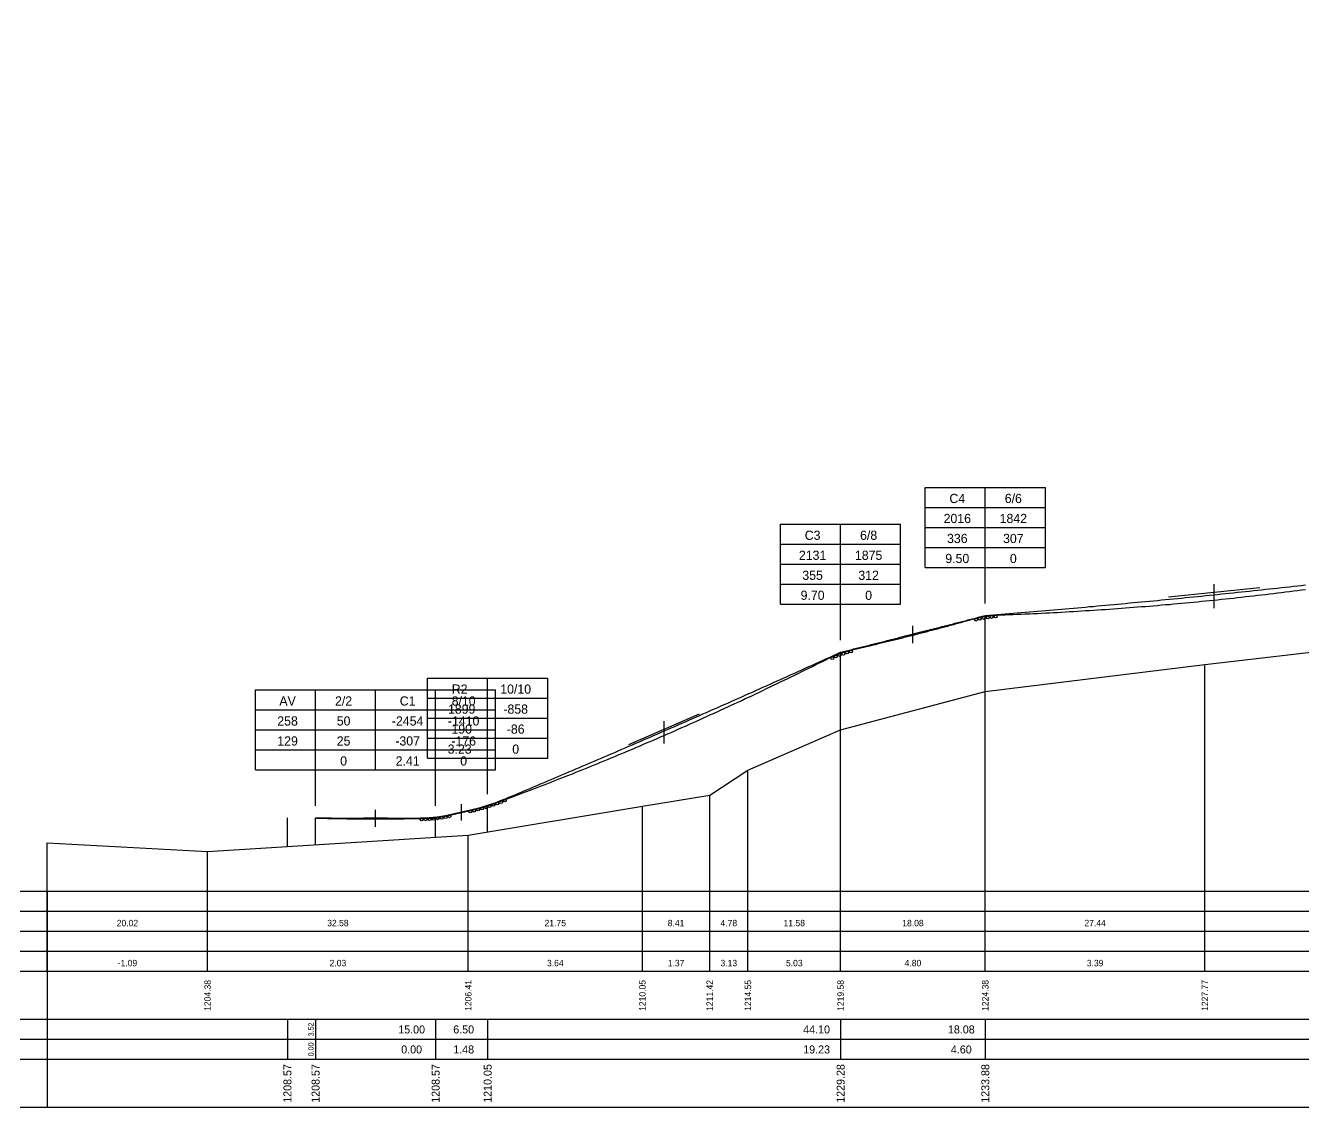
# Model space of a CAD drawing. Header units: millimetres. Extents: x -115 to 983, y 1172 to 1439.
# Drawn here: x -2.7 to 156.9, y 1172.4 to 1307.6 of the extents above; entities that cross this region are included whole.
import ezdxf
from ezdxf.enums import TextEntityAlignment as Align

# ---------------------------------------------------------------- set-up
doc = ezdxf.new("R2010")
doc.units = ezdxf.units.MM
doc.header["$LTSCALE"] = 5
for name, color, linetype in [('CAMPATA', 160, 'Continuous'), ('CATENARIA_MAX', 5, 'Continuous'), ('CATENARIA_MIN', 2, 'Continuous'), ('CORDE', 4, 'Continuous'), ('CURVATURA', 1, 'Continuous'), ('FINCHE_TERRENO', 3, 'Continuous'), ('N_rolle', 7, 'Continuous'), ('N_tower', 7, 'Continuous'), ('SOSTEGNI', 4, 'Continuous'), ('TABELLINE', 6, 'Continuous'), ('TERRENO', 1, 'Continuous'), ('TESTI', 7, 'Continuous')]:
    doc.layers.add(name, color=color, linetype=linetype)

msp = doc.modelspace()

# ---------------------------------------------------------------- linework, layer by layer
at = {"layer": 'CAMPATA'}
for p, q in [((30, 1183.38), (30, 1178.38)), ((33.52, 1183.38), (33.52, 1178.38)), ((48.52, 1183.38), (48.52, 1178.38)), ((55.02, 1183.38), (55.02, 1178.38)), ((99.12, 1183.38), (99.12, 1178.38)), ((117.2, 1183.38), (117.2, 1178.38))]:
    msp.add_line(p, q, dxfattribs=at)
at = {"layer": 'CATENARIA_MAX'}
for points in [[(117.2, 1233.88), (117.7, 1233.9), (118.2, 1233.91), (118.7, 1233.93), (119.2, 1233.95), (119.7, 1233.97), (120.2, 1233.99), (120.7, 1234.01), (121.2, 1234.03), (121.7, 1234.05), (122.2, 1234.07), (122.7, 1234.1), (123.2, 1234.12), (123.7, 1234.14), (124.2, 1234.17), (124.7, 1234.19), (125.2, 1234.22), (125.7, 1234.25), (126.2, 1234.27), (126.7, 1234.3), (127.2, 1234.33), (127.7, 1234.36), (128.2, 1234.39), (128.7, 1234.42), (129.2, 1234.45), (129.7, 1234.48), (130.2, 1234.51), (130.7, 1234.54), (131.2, 1234.58), (131.7, 1234.61), (132.2, 1234.64), (132.7, 1234.68), (133.2, 1234.71), (133.7, 1234.75), (134.2, 1234.79), (134.7, 1234.82), (135.2, 1234.86), (135.7, 1234.9), (136.2, 1234.94), (136.7, 1234.98), (137.2, 1235.02), (137.7, 1235.06), (138.2, 1235.1), (138.7, 1235.14), (139.2, 1235.19), (139.7, 1235.23), (140.2, 1235.27), (140.7, 1235.32), (141.2, 1235.36), (141.7, 1235.41), (142.2, 1235.46), (142.7, 1235.5), (143.2, 1235.55), (143.7, 1235.6), (144.2, 1235.65), (144.7, 1235.7), (145.2, 1235.75), (145.7, 1235.8), (146.2, 1235.85), (146.7, 1235.9), (147.2, 1235.95), (147.7, 1236.01), (148.2, 1236.06), (148.7, 1236.12), (149.2, 1236.17), (149.7, 1236.23), (150.2, 1236.28), (150.7, 1236.34), (151.2, 1236.4), (151.7, 1236.45), (152.2, 1236.51), (152.7, 1236.57), (153.2, 1236.63), (153.7, 1236.69), (154.2, 1236.75), (154.7, 1236.82), (155.2, 1236.88), (155.7, 1236.94), (156.2, 1237), (156.7, 1237.07), (157.2, 1237.13)], [(99.12, 1229.28), (99.3, 1229.32), (99.48, 1229.36), (99.66, 1229.4), (99.84, 1229.44), (100.02, 1229.48), (100.2, 1229.52), (100.39, 1229.56), (100.57, 1229.6), (100.75, 1229.64), (100.93, 1229.68), (101.11, 1229.72), (101.29, 1229.77), (101.47, 1229.81), (101.65, 1229.85), (101.83, 1229.89), (102.01, 1229.93), (102.19, 1229.97), (102.37, 1230.02), (102.56, 1230.06), (102.74, 1230.1), (102.92, 1230.14), (103.1, 1230.18), (103.28, 1230.23), (103.46, 1230.27), (103.64, 1230.31), (103.82, 1230.36), (104, 1230.4), (104.18, 1230.44), (104.36, 1230.49), (104.54, 1230.53), (104.72, 1230.57), (104.91, 1230.62), (105.09, 1230.66), (105.27, 1230.7), (105.45, 1230.75), (105.63, 1230.79), (105.81, 1230.84), (105.99, 1230.88), (106.17, 1230.93), (106.35, 1230.97), (106.53, 1231.01), (106.71, 1231.06), (106.89, 1231.1), (107.08, 1231.15), (107.26, 1231.2), (107.44, 1231.24), (107.62, 1231.29), (107.8, 1231.33), (107.98, 1231.38), (108.16, 1231.42), (108.34, 1231.47), (108.52, 1231.52), (108.7, 1231.56), (108.88, 1231.61), (109.06, 1231.66), (109.24, 1231.7), (109.43, 1231.75), (109.61, 1231.8), (109.79, 1231.84), (109.97, 1231.89), (110.15, 1231.94), (110.33, 1231.98), (110.51, 1232.03), (110.69, 1232.08), (110.87, 1232.13), (111.05, 1232.18), (111.23, 1232.22), (111.41, 1232.27), (111.6, 1232.32), (111.78, 1232.37), (111.96, 1232.42), (112.14, 1232.47), (112.32, 1232.51), (112.5, 1232.56), (112.68, 1232.61), (112.86, 1232.66), (113.04, 1232.71), (113.22, 1232.76), (113.4, 1232.81), (113.58, 1232.86), (113.76, 1232.91), (113.95, 1232.96), (114.13, 1233.01), (114.31, 1233.06), (114.49, 1233.11), (114.67, 1233.16), (114.85, 1233.21), (115.03, 1233.26), (115.21, 1233.31), (115.39, 1233.36), (115.57, 1233.41), (115.75, 1233.47), (115.93, 1233.52), (116.12, 1233.57), (116.3, 1233.62), (116.48, 1233.67), (116.66, 1233.72), (116.84, 1233.78), (117.02, 1233.83), (117.2, 1233.88)], [(55.02, 1210.05), (55.46, 1210.21), (55.9, 1210.37), (56.34, 1210.54), (56.78, 1210.7), (57.23, 1210.86), (57.67, 1211.03), (58.11, 1211.19), (58.55, 1211.36), (58.99, 1211.53), (59.43, 1211.69), (59.87, 1211.86), (60.31, 1212.03), (60.75, 1212.2), (61.19, 1212.37), (61.64, 1212.54), (62.08, 1212.71), (62.52, 1212.88), (62.96, 1213.05), (63.4, 1213.23), (63.84, 1213.4), (64.28, 1213.57), (64.72, 1213.75), (65.16, 1213.92), (65.6, 1214.1), (66.05, 1214.28), (66.49, 1214.45), (66.93, 1214.63), (67.37, 1214.81), (67.81, 1214.99), (68.25, 1215.17), (68.69, 1215.35), (69.13, 1215.53), (69.57, 1215.71), (70.01, 1215.89), (70.46, 1216.07), (70.9, 1216.26), (71.34, 1216.44), (71.78, 1216.63), (72.22, 1216.81), (72.66, 1217), (73.1, 1217.18), (73.54, 1217.37), (73.98, 1217.56), (74.42, 1217.75), (74.87, 1217.94), (75.31, 1218.12), (75.75, 1218.31), (76.19, 1218.51), (76.63, 1218.7), (77.07, 1218.89), (77.51, 1219.08), (77.95, 1219.27), (78.39, 1219.47), (78.83, 1219.66), (79.28, 1219.86), (79.72, 1220.05), (80.16, 1220.25), (80.6, 1220.45), (81.04, 1220.64), (81.48, 1220.84), (81.92, 1221.04), (82.36, 1221.24), (82.8, 1221.44), (83.24, 1221.64), (83.69, 1221.84), (84.13, 1222.05), (84.57, 1222.25), (85.01, 1222.45), (85.45, 1222.65), (85.89, 1222.86), (86.33, 1223.06), (86.77, 1223.27), (87.21, 1223.48), (87.65, 1223.68), (88.1, 1223.89), (88.54, 1224.1), (88.98, 1224.31), (89.42, 1224.52), (89.86, 1224.73), (90.3, 1224.94), (90.74, 1225.15), (91.18, 1225.36), (91.62, 1225.57), (92.06, 1225.79), (92.51, 1226), (92.95, 1226.21), (93.39, 1226.43), (93.83, 1226.64), (94.27, 1226.86), (94.71, 1227.08), (95.15, 1227.3), (95.59, 1227.51), (96.03, 1227.73), (96.47, 1227.95), (96.92, 1228.17), (97.36, 1228.39), (97.8, 1228.61), (98.24, 1228.83), (98.68, 1229.06), (99.12, 1229.28)], [(48.52, 1208.57), (48.59, 1208.58), (48.65, 1208.6), (48.72, 1208.61), (48.78, 1208.62), (48.84, 1208.64), (48.91, 1208.65), (48.97, 1208.66), (49.04, 1208.67), (49.1, 1208.69), (49.17, 1208.7), (49.23, 1208.71), (49.3, 1208.73), (49.36, 1208.74), (49.43, 1208.76), (49.49, 1208.77), (49.56, 1208.78), (49.62, 1208.8), (49.69, 1208.81), (49.75, 1208.82), (49.82, 1208.84), (49.88, 1208.85), (49.95, 1208.86), (50.01, 1208.88), (50.08, 1208.89), (50.14, 1208.91), (50.21, 1208.92), (50.27, 1208.93), (50.34, 1208.95), (50.4, 1208.96), (50.47, 1208.98), (50.53, 1208.99), (50.6, 1209), (50.66, 1209.02), (50.73, 1209.03), (50.79, 1209.05), (50.86, 1209.06), (50.92, 1209.07), (50.99, 1209.09), (51.05, 1209.1), (51.12, 1209.12), (51.18, 1209.13), (51.25, 1209.15), (51.31, 1209.16), (51.38, 1209.18), (51.44, 1209.19), (51.51, 1209.21), (51.57, 1209.22), (51.64, 1209.23), (51.7, 1209.25), (51.77, 1209.26), (51.83, 1209.28), (51.9, 1209.29), (51.96, 1209.31), (52.03, 1209.32), (52.09, 1209.34), (52.16, 1209.35), (52.22, 1209.37), (52.29, 1209.38), (52.35, 1209.4), (52.42, 1209.41), (52.48, 1209.43), (52.55, 1209.44), (52.61, 1209.46), (52.68, 1209.48), (52.74, 1209.49), (52.81, 1209.51), (52.87, 1209.52), (52.94, 1209.54), (53, 1209.55), (53.07, 1209.57), (53.13, 1209.58), (53.2, 1209.6), (53.26, 1209.61), (53.33, 1209.63), (53.39, 1209.65), (53.46, 1209.66), (53.52, 1209.68), (53.59, 1209.69), (53.65, 1209.71), (53.72, 1209.72), (53.78, 1209.74), (53.85, 1209.76), (53.91, 1209.77), (53.98, 1209.79), (54.04, 1209.8), (54.11, 1209.82), (54.17, 1209.84), (54.24, 1209.85), (54.3, 1209.87), (54.37, 1209.89), (54.43, 1209.9), (54.5, 1209.92), (54.56, 1209.93), (54.63, 1209.95), (54.69, 1209.97), (54.76, 1209.98), (54.82, 1210), (54.89, 1210.02), (54.95, 1210.03), (55.02, 1210.05), (55.02, 1210.05)], [(33.52, 1208.57), (33.67, 1208.56), (33.82, 1208.56), (33.97, 1208.56), (34.12, 1208.55), (34.27, 1208.55), (34.42, 1208.54), (34.57, 1208.54), (34.72, 1208.53), (34.87, 1208.53), (35.02, 1208.52), (35.17, 1208.52), (35.32, 1208.52), (35.47, 1208.51), (35.62, 1208.51), (35.77, 1208.51), (35.92, 1208.5), (36.07, 1208.5), (36.22, 1208.5), (36.37, 1208.49), (36.52, 1208.49), (36.67, 1208.49), (36.82, 1208.48), (36.97, 1208.48), (37.12, 1208.48), (37.27, 1208.48), (37.42, 1208.47), (37.57, 1208.47), (37.72, 1208.47), (37.87, 1208.47), (38.02, 1208.46), (38.17, 1208.46), (38.32, 1208.46), (38.47, 1208.46), (38.62, 1208.46), (38.77, 1208.45), (38.92, 1208.45), (39.07, 1208.45), (39.22, 1208.45), (39.37, 1208.45), (39.52, 1208.45), (39.67, 1208.45), (39.82, 1208.45), (39.97, 1208.45), (40.12, 1208.45), (40.27, 1208.44), (40.42, 1208.44), (40.57, 1208.44), (40.72, 1208.44), (40.87, 1208.44), (41.02, 1208.44), (41.17, 1208.44), (41.32, 1208.44), (41.47, 1208.44), (41.62, 1208.44), (41.77, 1208.44), (41.92, 1208.45), (42.07, 1208.45), (42.22, 1208.45), (42.37, 1208.45), (42.52, 1208.45), (42.67, 1208.45), (42.82, 1208.45), (42.97, 1208.45), (43.12, 1208.45), (43.27, 1208.45), (43.42, 1208.46), (43.57, 1208.46), (43.72, 1208.46), (43.87, 1208.46), (44.02, 1208.46), (44.17, 1208.47), (44.32, 1208.47), (44.47, 1208.47), (44.62, 1208.47), (44.77, 1208.48), (44.92, 1208.48), (45.07, 1208.48), (45.22, 1208.48), (45.37, 1208.49), (45.52, 1208.49), (45.67, 1208.49), (45.82, 1208.5), (45.97, 1208.5), (46.12, 1208.5), (46.27, 1208.51), (46.42, 1208.51), (46.57, 1208.51), (46.72, 1208.52), (46.87, 1208.52), (47.02, 1208.52), (47.17, 1208.53), (47.32, 1208.53), (47.47, 1208.54), (47.62, 1208.54), (47.77, 1208.55), (47.92, 1208.55), (48.07, 1208.56), (48.22, 1208.56), (48.37, 1208.56), (48.52, 1208.57), (48.52, 1208.57)]]:
    msp.add_lwpolyline(points, dxfattribs=at)
at = {"layer": 'CATENARIA_MIN'}
for points in [[(117.2, 1233.88), (117.7, 1233.92), (118.2, 1233.96), (118.7, 1234), (119.2, 1234.04), (119.7, 1234.08), (120.2, 1234.12), (120.7, 1234.16), (121.2, 1234.2), (121.7, 1234.24), (122.2, 1234.29), (122.7, 1234.33), (123.2, 1234.37), (123.7, 1234.41), (124.2, 1234.45), (124.7, 1234.5), (125.2, 1234.54), (125.7, 1234.58), (126.2, 1234.63), (126.7, 1234.67), (127.2, 1234.71), (127.7, 1234.76), (128.2, 1234.8), (128.7, 1234.84), (129.2, 1234.89), (129.7, 1234.93), (130.2, 1234.98), (130.7, 1235.02), (131.2, 1235.07), (131.7, 1235.11), (132.2, 1235.16), (132.7, 1235.21), (133.2, 1235.25), (133.7, 1235.3), (134.2, 1235.34), (134.7, 1235.39), (135.2, 1235.44), (135.7, 1235.48), (136.2, 1235.53), (136.7, 1235.58), (137.2, 1235.63), (137.7, 1235.67), (138.2, 1235.72), (138.7, 1235.77), (139.2, 1235.82), (139.7, 1235.87), (140.2, 1235.92), (140.7, 1235.96), (141.2, 1236.01), (141.7, 1236.06), (142.2, 1236.11), (142.7, 1236.16), (143.2, 1236.21), (143.7, 1236.26), (144.2, 1236.31), (144.7, 1236.36), (145.2, 1236.41), (145.7, 1236.47), (146.2, 1236.52), (146.7, 1236.57), (147.2, 1236.62), (147.7, 1236.67), (148.2, 1236.72), (148.7, 1236.78), (149.2, 1236.83), (149.7, 1236.88), (150.2, 1236.93), (150.7, 1236.99), (151.2, 1237.04), (151.7, 1237.09), (152.2, 1237.15), (152.7, 1237.2), (153.2, 1237.25), (153.7, 1237.31), (154.2, 1237.36), (154.7, 1237.42), (155.2, 1237.47), (155.7, 1237.53), (156.2, 1237.58), (156.7, 1237.64), (157.2, 1237.69)], [(99.12, 1229.28), (99.3, 1229.32), (99.48, 1229.37), (99.66, 1229.41), (99.84, 1229.46), (100.02, 1229.51), (100.2, 1229.55), (100.39, 1229.6), (100.57, 1229.64), (100.75, 1229.69), (100.93, 1229.73), (101.11, 1229.78), (101.29, 1229.82), (101.47, 1229.87), (101.65, 1229.91), (101.83, 1229.96), (102.01, 1230), (102.19, 1230.05), (102.37, 1230.09), (102.56, 1230.14), (102.74, 1230.18), (102.92, 1230.23), (103.1, 1230.27), (103.28, 1230.32), (103.46, 1230.36), (103.64, 1230.41), (103.82, 1230.46), (104, 1230.5), (104.18, 1230.55), (104.36, 1230.59), (104.54, 1230.64), (104.72, 1230.68), (104.91, 1230.73), (105.09, 1230.77), (105.27, 1230.82), (105.45, 1230.87), (105.63, 1230.91), (105.81, 1230.96), (105.99, 1231), (106.17, 1231.05), (106.35, 1231.09), (106.53, 1231.14), (106.71, 1231.19), (106.89, 1231.23), (107.08, 1231.28), (107.26, 1231.32), (107.44, 1231.37), (107.62, 1231.42), (107.8, 1231.46), (107.98, 1231.51), (108.16, 1231.55), (108.34, 1231.6), (108.52, 1231.65), (108.7, 1231.69), (108.88, 1231.74), (109.06, 1231.78), (109.24, 1231.83), (109.43, 1231.88), (109.61, 1231.92), (109.79, 1231.97), (109.97, 1232.01), (110.15, 1232.06), (110.33, 1232.11), (110.51, 1232.15), (110.69, 1232.2), (110.87, 1232.25), (111.05, 1232.29), (111.23, 1232.34), (111.41, 1232.39), (111.6, 1232.43), (111.78, 1232.48), (111.96, 1232.52), (112.14, 1232.57), (112.32, 1232.62), (112.5, 1232.66), (112.68, 1232.71), (112.86, 1232.76), (113.04, 1232.8), (113.22, 1232.85), (113.4, 1232.9), (113.58, 1232.94), (113.76, 1232.99), (113.95, 1233.04), (114.13, 1233.08), (114.31, 1233.13), (114.49, 1233.18), (114.67, 1233.22), (114.85, 1233.27), (115.03, 1233.32), (115.21, 1233.36), (115.39, 1233.41), (115.57, 1233.46), (115.75, 1233.5), (115.93, 1233.55), (116.12, 1233.6), (116.3, 1233.65), (116.48, 1233.69), (116.66, 1233.74), (116.84, 1233.79), (117.02, 1233.83), (117.2, 1233.88)], [(55.02, 1210.05), (55.46, 1210.23), (55.9, 1210.42), (56.34, 1210.6), (56.78, 1210.79), (57.23, 1210.97), (57.67, 1211.15), (58.11, 1211.34), (58.55, 1211.52), (58.99, 1211.71), (59.43, 1211.89), (59.87, 1212.08), (60.31, 1212.26), (60.75, 1212.45), (61.19, 1212.64), (61.64, 1212.82), (62.08, 1213.01), (62.52, 1213.19), (62.96, 1213.38), (63.4, 1213.57), (63.84, 1213.75), (64.28, 1213.94), (64.72, 1214.13), (65.16, 1214.32), (65.6, 1214.5), (66.05, 1214.69), (66.49, 1214.88), (66.93, 1215.07), (67.37, 1215.26), (67.81, 1215.44), (68.25, 1215.63), (68.69, 1215.82), (69.13, 1216.01), (69.57, 1216.2), (70.01, 1216.39), (70.46, 1216.58), (70.9, 1216.77), (71.34, 1216.96), (71.78, 1217.15), (72.22, 1217.34), (72.66, 1217.53), (73.1, 1217.72), (73.54, 1217.91), (73.98, 1218.1), (74.42, 1218.29), (74.87, 1218.48), (75.31, 1218.68), (75.75, 1218.87), (76.19, 1219.06), (76.63, 1219.25), (77.07, 1219.44), (77.51, 1219.64), (77.95, 1219.83), (78.39, 1220.02), (78.83, 1220.21), (79.28, 1220.41), (79.72, 1220.6), (80.16, 1220.79), (80.6, 1220.99), (81.04, 1221.18), (81.48, 1221.38), (81.92, 1221.57), (82.36, 1221.76), (82.8, 1221.96), (83.24, 1222.15), (83.69, 1222.35), (84.13, 1222.54), (84.57, 1222.74), (85.01, 1222.93), (85.45, 1223.13), (85.89, 1223.32), (86.33, 1223.52), (86.77, 1223.72), (87.21, 1223.91), (87.65, 1224.11), (88.1, 1224.31), (88.54, 1224.5), (88.98, 1224.7), (89.42, 1224.9), (89.86, 1225.09), (90.3, 1225.29), (90.74, 1225.49), (91.18, 1225.69), (91.62, 1225.89), (92.06, 1226.08), (92.51, 1226.28), (92.95, 1226.48), (93.39, 1226.68), (93.83, 1226.88), (94.27, 1227.08), (94.71, 1227.28), (95.15, 1227.48), (95.59, 1227.68), (96.03, 1227.88), (96.47, 1228.08), (96.92, 1228.28), (97.36, 1228.48), (97.8, 1228.68), (98.24, 1228.88), (98.68, 1229.08), (99.12, 1229.28)], [(48.52, 1208.57), (48.59, 1208.58), (48.65, 1208.6), (48.72, 1208.61), (48.78, 1208.63), (48.84, 1208.64), (48.91, 1208.66), (48.97, 1208.67), (49.04, 1208.69), (49.1, 1208.7), (49.17, 1208.72), (49.23, 1208.73), (49.3, 1208.75), (49.36, 1208.76), (49.43, 1208.78), (49.49, 1208.79), (49.56, 1208.81), (49.62, 1208.82), (49.69, 1208.84), (49.75, 1208.85), (49.82, 1208.87), (49.88, 1208.88), (49.95, 1208.89), (50.01, 1208.91), (50.08, 1208.92), (50.14, 1208.94), (50.21, 1208.95), (50.27, 1208.97), (50.34, 1208.98), (50.4, 1209), (50.47, 1209.01), (50.53, 1209.03), (50.6, 1209.04), (50.66, 1209.06), (50.73, 1209.07), (50.79, 1209.09), (50.86, 1209.1), (50.92, 1209.12), (50.99, 1209.13), (51.05, 1209.15), (51.12, 1209.16), (51.18, 1209.18), (51.25, 1209.19), (51.31, 1209.2), (51.38, 1209.22), (51.44, 1209.23), (51.51, 1209.25), (51.57, 1209.26), (51.64, 1209.28), (51.7, 1209.29), (51.77, 1209.31), (51.83, 1209.32), (51.9, 1209.34), (51.96, 1209.35), (52.03, 1209.37), (52.09, 1209.38), (52.16, 1209.4), (52.22, 1209.41), (52.29, 1209.43), (52.35, 1209.44), (52.42, 1209.46), (52.48, 1209.47), (52.55, 1209.49), (52.61, 1209.5), (52.68, 1209.52), (52.74, 1209.53), (52.81, 1209.55), (52.87, 1209.56), (52.94, 1209.58), (53, 1209.59), (53.07, 1209.6), (53.13, 1209.62), (53.2, 1209.63), (53.26, 1209.65), (53.33, 1209.66), (53.39, 1209.68), (53.46, 1209.69), (53.52, 1209.71), (53.59, 1209.72), (53.65, 1209.74), (53.72, 1209.75), (53.78, 1209.77), (53.85, 1209.78), (53.91, 1209.8), (53.98, 1209.81), (54.04, 1209.83), (54.11, 1209.84), (54.17, 1209.86), (54.24, 1209.87), (54.3, 1209.89), (54.37, 1209.9), (54.43, 1209.92), (54.5, 1209.93), (54.56, 1209.95), (54.63, 1209.96), (54.69, 1209.98), (54.76, 1209.99), (54.82, 1210.01), (54.89, 1210.02), (54.95, 1210.04), (55.02, 1210.05), (55.02, 1210.05)], [(33.52, 1208.57), (33.67, 1208.57), (33.82, 1208.57), (33.97, 1208.57), (34.12, 1208.57), (34.27, 1208.57), (34.42, 1208.57), (34.57, 1208.57), (34.72, 1208.57), (34.87, 1208.57), (35.02, 1208.57), (35.17, 1208.57), (35.32, 1208.57), (35.47, 1208.57), (35.62, 1208.56), (35.77, 1208.56), (35.92, 1208.56), (36.07, 1208.56), (36.22, 1208.56), (36.37, 1208.56), (36.52, 1208.56), (36.67, 1208.56), (36.82, 1208.56), (36.97, 1208.56), (37.12, 1208.56), (37.27, 1208.56), (37.42, 1208.56), (37.57, 1208.56), (37.72, 1208.56), (37.87, 1208.56), (38.02, 1208.56), (38.17, 1208.56), (38.32, 1208.56), (38.47, 1208.56), (38.62, 1208.56), (38.77, 1208.56), (38.92, 1208.56), (39.07, 1208.56), (39.22, 1208.56), (39.37, 1208.56), (39.52, 1208.56), (39.67, 1208.56), (39.82, 1208.56), (39.97, 1208.56), (40.12, 1208.56), (40.27, 1208.56), (40.42, 1208.56), (40.57, 1208.56), (40.72, 1208.56), (40.87, 1208.56), (41.02, 1208.56), (41.17, 1208.56), (41.32, 1208.56), (41.47, 1208.56), (41.62, 1208.56), (41.77, 1208.56), (41.92, 1208.56), (42.07, 1208.56), (42.22, 1208.56), (42.37, 1208.56), (42.52, 1208.56), (42.67, 1208.56), (42.82, 1208.56), (42.97, 1208.56), (43.12, 1208.56), (43.27, 1208.56), (43.42, 1208.56), (43.57, 1208.56), (43.72, 1208.56), (43.87, 1208.56), (44.02, 1208.56), (44.17, 1208.56), (44.32, 1208.56), (44.47, 1208.56), (44.62, 1208.56), (44.77, 1208.56), (44.92, 1208.56), (45.07, 1208.56), (45.22, 1208.56), (45.37, 1208.56), (45.52, 1208.56), (45.67, 1208.56), (45.82, 1208.56), (45.97, 1208.56), (46.12, 1208.56), (46.27, 1208.56), (46.42, 1208.56), (46.57, 1208.57), (46.72, 1208.57), (46.87, 1208.57), (47.02, 1208.57), (47.17, 1208.57), (47.32, 1208.57), (47.47, 1208.57), (47.62, 1208.57), (47.77, 1208.57), (47.92, 1208.57), (48.07, 1208.57), (48.22, 1208.57), (48.37, 1208.57), (48.52, 1208.57), (48.52, 1208.57)]]:
    msp.add_lwpolyline(points, dxfattribs=at)
at = {"layer": 'CORDE'}
for p, q in [((145.8, 1234.81), (145.8, 1237.8)), ((140.08, 1236.22), (151.52, 1237.39)), ((106.35, 1231.12), (109.97, 1232.04)), ((108.16, 1230.42), (108.16, 1232.58)), ((72.66, 1217.74), (81.48, 1221.59)), ((77.07, 1217.89), (77.07, 1220.67)), ((51.77, 1208.26), (51.77, 1210.31)), ((41.02, 1207.44), (41.02, 1209.57)), ((51.12, 1209.16), (52.42, 1209.46)), ((39.52, 1208.57), (42.52, 1208.57))]:
    msp.add_line(p, q, dxfattribs=at)
at = {"layer": 'CURVATURA'}
for p, q in [((115.99, 1233.53), (116.48, 1233.64)), ((116.48, 1233.64), (116.97, 1233.74)), ((116.97, 1233.74), (117.46, 1233.82)), ((117.46, 1233.82), (117.96, 1233.87)), ((117.96, 1233.87), (118.46, 1233.92)), ((99.87, 1229.42), (100.35, 1229.55)), ((98, 1228.72), (98.46, 1228.91)), ((98.46, 1228.91), (98.92, 1229.1)), ((98.92, 1229.1), (99.39, 1229.27)), ((99.39, 1229.27), (99.87, 1229.42)), ((55.23, 1210.23), (55.7, 1210.39)), ((55.7, 1210.39), (56.17, 1210.56)), ((56.17, 1210.56), (56.64, 1210.73)), ((56.64, 1210.73), (57.1, 1210.92)), ((48.26, 1208.65), (48.76, 1208.71)), ((48.76, 1208.71), (49.25, 1208.78)), ((49.25, 1208.78), (49.74, 1208.86)), ((49.74, 1208.86), (50.23, 1208.96)), ((52.82, 1209.55), (53.31, 1209.67)), ((53.31, 1209.67), (53.79, 1209.79)), ((53.79, 1209.79), (54.27, 1209.93)), ((54.27, 1209.93), (54.75, 1210.08)), ((54.75, 1210.08), (55.23, 1210.23)), ((46.76, 1208.56), (47.26, 1208.58)), ((47.26, 1208.58), (47.76, 1208.61)), ((47.76, 1208.61), (48.26, 1208.65))]:
    msp.add_line(p, q, dxfattribs=at)
for centre in [(116.04, 1233.36), (116.52, 1233.47), (117.01, 1233.57), (117.5, 1233.64), (117.99, 1233.7), (118.49, 1233.75), (100.41, 1229.38), (98.08, 1228.55), (98.53, 1228.75), (98.99, 1228.94), (99.46, 1229.1), (99.93, 1229.25), (55.75, 1210.22), (56.22, 1210.38), (56.69, 1210.56), (57.16, 1210.75), (48.77, 1208.53), (49.27, 1208.6), (49.76, 1208.68), (50.25, 1208.78), (52.86, 1209.37), (53.35, 1209.49), (53.83, 1209.62), (54.32, 1209.76), (54.8, 1209.9), (55.27, 1210.05), (46.77, 1208.38), (47.27, 1208.4), (47.77, 1208.43), (48.27, 1208.47)]:
    msp.add_circle(centre, 0.18, dxfattribs=at)
at = {"layer": 'FINCHE_TERRENO'}
for p, q in [((144.64, 1189.38), (144.64, 1227.77)), ((117.2, 1189.38), (117.2, 1224.38)), ((99.12, 1189.38), (99.12, 1219.58)), ((87.54, 1189.38), (87.54, 1214.55)), ((82.76, 1189.38), (82.76, 1211.42)), ((74.35, 1189.38), (74.35, 1210.05)), ((52.6, 1189.38), (52.6, 1206.41)), ((0, 1189.38), (0, 1205.47)), ((20.02, 1189.38), (20.02, 1204.38)), ((0, 1199.38), (-50, 1199.38)), ((0, 1199.38), (0, 1172.38)), ((20.02, 1199.38), (0, 1199.38)), ((52.6, 1199.38), (20.02, 1199.38)), ((74.35, 1199.38), (52.6, 1199.38)), ((82.76, 1199.38), (74.35, 1199.38)), ((87.54, 1199.38), (82.76, 1199.38)), ((99.12, 1199.38), (87.54, 1199.38)), ((117.2, 1199.38), (99.12, 1199.38)), ((144.64, 1199.38), (117.2, 1199.38)), ((191.9, 1199.38), (144.64, 1199.38)), ((0, 1196.88), (-47, 1196.88)), ((20.02, 1196.88), (0, 1196.88)), ((52.6, 1196.88), (20.02, 1196.88)), ((74.35, 1196.88), (52.6, 1196.88)), ((82.76, 1196.88), (74.35, 1196.88)), ((87.54, 1196.88), (82.76, 1196.88)), ((99.12, 1196.88), (87.54, 1196.88)), ((117.2, 1196.88), (99.12, 1196.88)), ((144.64, 1196.88), (117.2, 1196.88)), ((191.9, 1196.88), (144.64, 1196.88)), ((0, 1194.38), (-47, 1194.38)), ((20.02, 1194.38), (0, 1194.38)), ((52.6, 1194.38), (20.02, 1194.38)), ((74.35, 1194.38), (52.6, 1194.38)), ((82.76, 1194.38), (74.35, 1194.38)), ((87.54, 1194.38), (82.76, 1194.38)), ((99.12, 1194.38), (87.54, 1194.38)), ((117.2, 1194.38), (99.12, 1194.38)), ((144.64, 1194.38), (117.2, 1194.38)), ((191.9, 1194.38), (144.64, 1194.38)), ((0, 1191.88), (-47, 1191.88)), ((20.02, 1191.88), (0, 1191.88)), ((52.6, 1191.88), (20.02, 1191.88)), ((74.35, 1191.88), (52.6, 1191.88)), ((82.76, 1191.88), (74.35, 1191.88)), ((87.54, 1191.88), (82.76, 1191.88)), ((99.12, 1191.88), (87.54, 1191.88)), ((117.2, 1191.88), (99.12, 1191.88)), ((144.64, 1191.88), (117.2, 1191.88)), ((191.9, 1191.88), (144.64, 1191.88)), ((0, 1189.38), (-47, 1189.38)), ((20.02, 1189.38), (0, 1189.38)), ((52.6, 1189.38), (20.02, 1189.38)), ((74.35, 1189.38), (52.6, 1189.38)), ((82.76, 1189.38), (74.35, 1189.38)), ((87.54, 1189.38), (82.76, 1189.38)), ((99.12, 1189.38), (87.54, 1189.38)), ((117.2, 1189.38), (99.12, 1189.38)), ((144.64, 1189.38), (117.2, 1189.38)), ((191.9, 1189.38), (144.64, 1189.38)), ((0, 1183.38), (-50, 1183.38)), ((0, 1183.38), (0, 1178.38)), ((20.02, 1183.38), (0, 1183.38)), ((52.6, 1183.38), (20.02, 1183.38)), ((74.35, 1183.38), (52.6, 1183.38)), ((82.76, 1183.38), (74.35, 1183.38)), ((87.54, 1183.38), (82.76, 1183.38)), ((99.12, 1183.38), (87.54, 1183.38)), ((117.2, 1183.38), (99.12, 1183.38)), ((144.64, 1183.38), (117.2, 1183.38)), ((191.9, 1183.38), (144.64, 1183.38)), ((0, 1180.88), (-47, 1180.88)), ((20.02, 1180.88), (0, 1180.88)), ((52.6, 1180.88), (20.02, 1180.88)), ((74.35, 1180.88), (52.6, 1180.88)), ((82.76, 1180.88), (74.35, 1180.88)), ((87.54, 1180.88), (82.76, 1180.88)), ((99.12, 1180.88), (87.54, 1180.88)), ((117.2, 1180.88), (99.12, 1180.88)), ((144.64, 1180.88), (117.2, 1180.88)), ((191.9, 1180.88), (144.64, 1180.88)), ((0, 1178.38), (-47, 1178.38)), ((20.02, 1178.38), (0, 1178.38)), ((52.6, 1178.38), (20.02, 1178.38)), ((74.35, 1178.38), (52.6, 1178.38)), ((82.76, 1178.38), (74.35, 1178.38)), ((87.54, 1178.38), (82.76, 1178.38)), ((99.12, 1178.38), (87.54, 1178.38)), ((117.2, 1178.38), (99.12, 1178.38)), ((144.64, 1178.38), (117.2, 1178.38)), ((191.9, 1178.38), (144.64, 1178.38)), ((0, 1172.38), (-50, 1172.38)), ((20.02, 1172.38), (0, 1172.38)), ((52.6, 1172.38), (20.02, 1172.38)), ((74.35, 1172.38), (52.6, 1172.38)), ((82.76, 1172.38), (74.35, 1172.38)), ((87.54, 1172.38), (82.76, 1172.38)), ((99.12, 1172.38), (87.54, 1172.38)), ((117.2, 1172.38), (99.12, 1172.38)), ((144.64, 1172.38), (117.2, 1172.38)), ((191.9, 1172.38), (144.64, 1172.38))]:
    msp.add_line(p, q, dxfattribs=at)
at = {"layer": 'SOSTEGNI'}
for p, q in [((117.2, 1224.38), (117.2, 1233.88)), ((99.12, 1219.58), (99.12, 1229.28)), ((55.02, 1206.82), (55.02, 1210.05)), ((30, 1205), (30, 1208.57)), ((33.52, 1205.22), (33.52, 1208.57)), ((48.52, 1206.16), (48.52, 1208.57))]:
    msp.add_line(p, q, dxfattribs=at)
at = {"layer": 'TABELLINE'}
for p, q in [((109.7, 1249.88), (124.7, 1249.88)), ((109.7, 1239.88), (109.7, 1249.88)), ((117.2, 1235.38), (117.2, 1249.88)), ((124.7, 1239.88), (124.7, 1249.88)), ((109.7, 1247.38), (124.7, 1247.38)), ((91.62, 1245.28), (106.62, 1245.28)), ((91.62, 1235.28), (91.62, 1245.28)), ((99.12, 1230.78), (99.12, 1245.28)), ((106.62, 1235.28), (106.62, 1245.28)), ((109.7, 1244.88), (124.7, 1244.88)), ((117.2, 1239.88), (117.2, 1243.88)), ((91.62, 1242.78), (106.62, 1242.78)), ((109.7, 1242.38), (124.7, 1242.38)), ((91.62, 1240.28), (106.62, 1240.28)), ((99.12, 1235.28), (99.12, 1239.28)), ((109.7, 1239.88), (124.7, 1239.88)), ((91.62, 1237.78), (106.62, 1237.78)), ((91.62, 1235.28), (106.62, 1235.28)), ((47.52, 1226.05), (62.52, 1226.05)), ((47.52, 1216.05), (47.52, 1226.05)), ((55.02, 1211.55), (55.02, 1226.05)), ((62.52, 1216.05), (62.52, 1226.05)), ((26.02, 1224.57), (41.02, 1224.57)), ((26.02, 1214.57), (26.02, 1224.57)), ((33.52, 1210.07), (33.52, 1224.57)), ((41.02, 1214.57), (41.02, 1224.57)), ((41.02, 1224.57), (56.02, 1224.57)), ((41.02, 1214.57), (41.02, 1224.57)), ((47.52, 1223.55), (62.52, 1223.55)), ((48.52, 1210.07), (48.52, 1224.57)), ((56.02, 1214.57), (56.02, 1224.57)), ((26.02, 1222.07), (41.02, 1222.07)), ((41.02, 1222.07), (56.02, 1222.07)), ((47.52, 1221.05), (62.52, 1221.05)), ((55.02, 1216.05), (55.02, 1220.05)), ((26.02, 1219.57), (41.02, 1219.57)), ((33.52, 1214.57), (33.52, 1218.57)), ((41.02, 1219.57), (56.02, 1219.57)), ((47.52, 1218.55), (62.52, 1218.55)), ((48.52, 1214.57), (48.52, 1218.57)), ((26.02, 1217.07), (41.02, 1217.07)), ((41.02, 1217.07), (56.02, 1217.07)), ((47.52, 1216.05), (62.52, 1216.05)), ((26.02, 1214.57), (41.02, 1214.57)), ((41.02, 1214.57), (56.02, 1214.57))]:
    msp.add_line(p, q, dxfattribs=at)
at = {"layer": 'TERRENO'}
msp.add_lwpolyline([(0, 1205.47), (20.02, 1204.38), (52.6, 1206.41), (74.35, 1210.05), (82.76, 1211.42), (87.54, 1214.55), (99.12, 1219.58), (117.2, 1224.38), (144.64, 1227.77), (191.9, 1233.26), (221.21, 1248.42), (265.71, 1270.55), (318.69, 1286.85), (359.18, 1294.25), (446.49, 1307.62)], dxfattribs=at)

# ---------------------------------------------------------------- texts
at = {"layer": 'N_rolle'}
for s, p in [('6/6', (120.7, 1247.93)), ('6/8', (102.62, 1243.33)), ('10/10', (58.52, 1224.1)), ('2/2', (37.02, 1222.62)), ('8/10', (52.02, 1222.62))]:
    msp.add_text(s, height=1.15, dxfattribs=at).set_placement(p, align=Align.CENTER)
at = {"layer": 'N_tower'}
for s, p in [('C4', (113.7, 1247.93)), ('C3', (95.62, 1243.33)), ('R2', (51.52, 1224.1)), ('AV', (30.02, 1222.62)), ('C1', (45.02, 1222.62))]:
    msp.add_text(s, height=1.15, dxfattribs=at).set_placement(p, align=Align.CENTER)
at = {"layer": 'TESTI'}
for s, height, p in [('2016', 1.15, (113.7, 1245.43)), ('1842', 1.15, (120.7, 1245.43)), ('336', 1.15, (113.7, 1242.93)), ('307', 1.15, (120.7, 1242.93)), ('2131', 1.15, (95.62, 1240.83)), ('1875', 1.15, (102.62, 1240.83)), ('9.50', 1.15, (113.7, 1240.43)), ('0', 1.15, (120.7, 1240.43)), ('355', 1.15, (95.62, 1238.33)), ('312', 1.15, (102.62, 1238.33)), ('9.70', 1.15, (95.62, 1235.83)), ('0', 1.15, (102.62, 1235.83)), ('-1899', 1.15, (51.52, 1221.6)), ('-858', 1.15, (58.52, 1221.6)), ('258', 1.15, (30.02, 1220.12)), ('50', 1.15, (37.02, 1220.12)), ('-2454', 1.15, (45.02, 1220.12)), ('-190', 1.15, (51.52, 1219.1)), ('-1410', 1.15, (52.02, 1220.12)), ('-86', 1.15, (58.52, 1219.1)), ('129', 1.15, (30.02, 1217.62)), ('25', 1.15, (37.02, 1217.62)), ('-307', 1.15, (45.02, 1217.62)), ('-176', 1.15, (52.02, 1217.62)), ('3.23', 1.15, (51.52, 1216.6)), ('0', 1.15, (58.52, 1216.6)), ('0', 1.15, (37.02, 1215.12)), ('2.41', 1.15, (45.02, 1215.12)), ('0', 1.15, (52.02, 1215.12)), ('20.02', 0.8, (10.01, 1195.03)), ('32.58', 0.8, (36.31, 1195.03)), ('21.75', 0.8, (63.47, 1195.03)), ('8.41', 0.8, (78.56, 1195.03)), ('4.78', 0.8, (85.15, 1195.03)), ('11.58', 0.8, (93.33, 1195.03)), ('18.08', 0.8, (108.16, 1195.03)), ('27.44', 0.8, (130.92, 1195.03)), ('-1.09', 0.8, (10.01, 1190.03)), ('2.03', 0.8, (36.31, 1190.03)), ('3.64', 0.8, (63.47, 1190.03)), ('1.37', 0.8, (78.56, 1190.03)), ('3.13', 0.8, (85.15, 1190.03)), ('5.03', 0.8, (93.33, 1190.03)), ('4.80', 0.8, (108.16, 1190.03)), ('3.39', 0.8, (130.92, 1190.03)), ('15.00', 1, (45.52, 1181.63)), ('6.50', 1, (52.02, 1181.63)), ('44.10', 1, (96.12, 1181.63)), ('18.08', 1, (114.2, 1181.63)), ('0.00', 1, (45.52, 1179.13)), ('1.48', 1, (52.02, 1179.13)), ('19.23', 1, (96.12, 1179.13)), ('4.60', 1, (114.2, 1179.13))]:
    msp.add_text(s, height=height, dxfattribs=at).set_placement(p, align=Align.CENTER)
for s, height, p in [('1204.38', 0.8, (20.42, 1186.38)), ('1206.41', 0.8, (53, 1186.38)), ('1210.05', 0.8, (74.75, 1186.38)), ('1211.42', 0.8, (83.16, 1186.38)), ('1214.55', 0.8, (87.94, 1186.38)), ('1219.58', 0.8, (99.52, 1186.38)), ('1224.38', 0.8, (117.6, 1186.38)), ('1227.77', 0.8, (145.04, 1186.38)), ('3.52', 0.65, (33.27, 1182.13)), ('0.00', 0.65, (33.27, 1179.63)), ('1208.57', 1, (30.5, 1175.38)), ('1208.57', 1, (34.02, 1175.38)), ('1208.57', 1, (49.02, 1175.38)), ('1210.05', 1, (55.52, 1175.38)), ('1229.28', 1, (99.62, 1175.38)), ('1233.88', 1, (117.7, 1175.38))]:
    msp.add_text(s, height=height, rotation=89.983, dxfattribs=at).set_placement(p, align=Align.CENTER)

doc.saveas('drawing.dxf')
